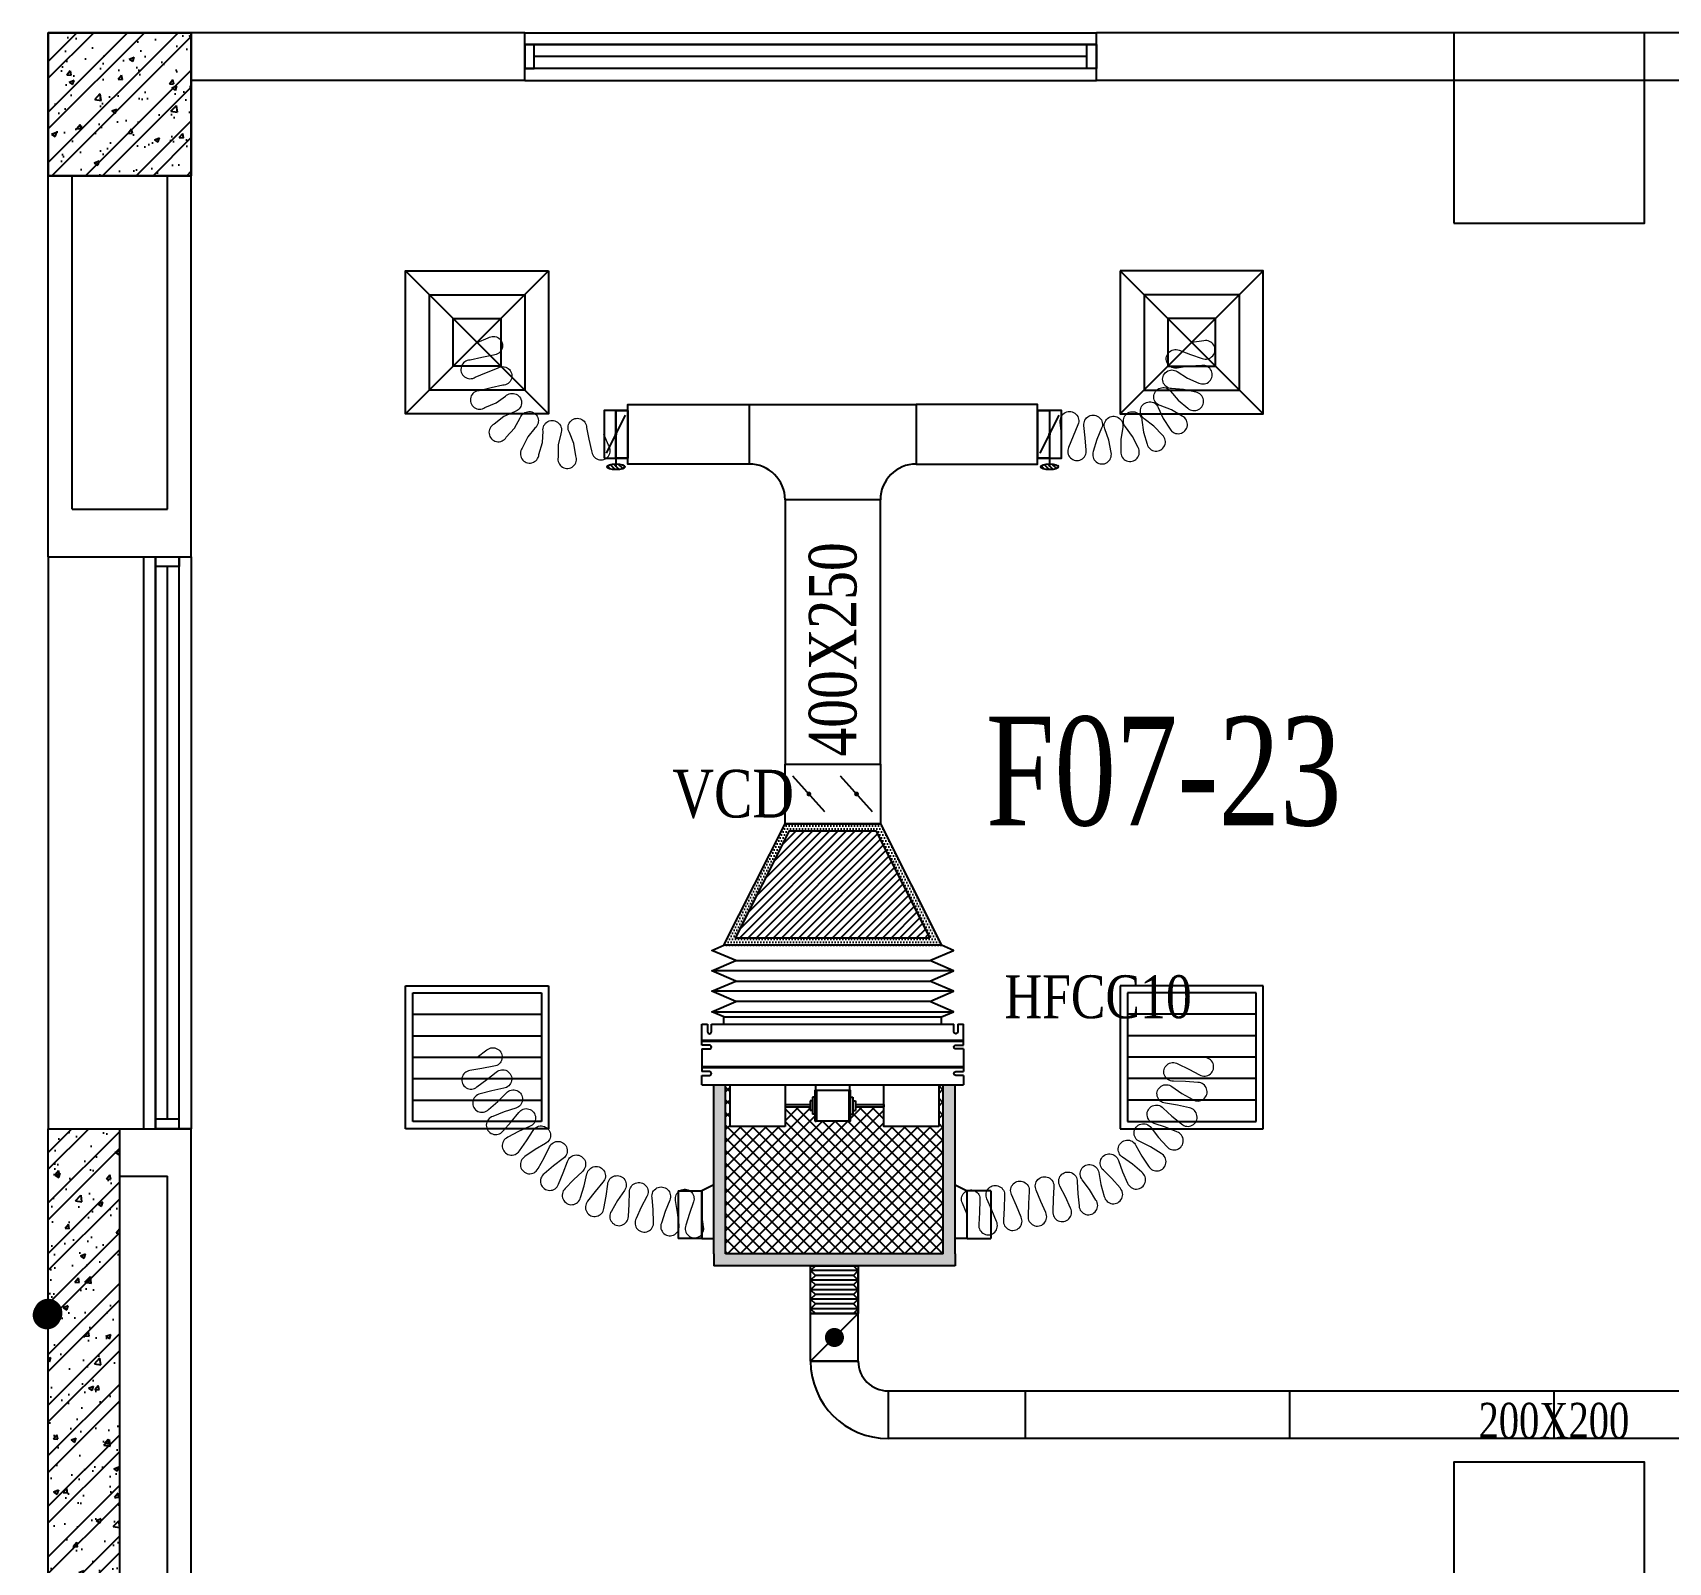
# Model space of a CAD drawing. Header units: metres. Extents: x 352651 to 1421851, y -87441 to -24441.
# Drawn here: x 902617 to 909482, y -40880 to -34460 of the extents above; entities that cross this region are included whole.
import ezdxf
from ezdxf.enums import TextEntityAlignment as Align

# ---------------------------------------------------------------- set-up
doc = ezdxf.new("R2010")
doc.units = ezdxf.units.M
doc.header["$LTSCALE"] = 300
doc.header["$MEASUREMENT"] = 0
for name, color, linetype in [('bat noi mem', 4, 'CONTINUOUS'), ('CUA', 8, 'CONTINUOUS'), ('CUAGIO', 2, 'CONTINUOUS'), ('DIM', 1, 'CONTINUOUS'), ('HATCH', 145, 'CONTINUOUS'), ('KT', 1, 'CONTINUOUS'), ('NOITHAT', 145, 'CONTINUOUS'), ('THAY', 9, 'CONTINUOUS'), ('thiet bi', 11, 'CONTINUOUS'), ('TUONG', 7, 'CONTINUOUS'), ('vach', 6, 'CONTINUOUS')]:
    doc.layers.add(name, color=color, linetype=linetype)
doc.layers.add('noi mem', color=5, linetype='BATTING', lineweight=0)
doc.styles.add('PHU', font='vntimeh.shx', dxfattribs={"width": 0.8})
doc.styles.add('ROMANS', font='romans.shx', dxfattribs={"width": 0.75, "bigfont": 'romancvn.shx'})
doc.linetypes.add('BATTING', pattern='A,0.0001,-0.1,[134,ltypeshp.shx,S=0.1,R=0,X=-0.1,Y=0],-0.2,[134,ltypeshp.shx,S=0.1,R=180,X=0.1,Y=0],-0.1', length=0.4001)

# ---------------------------------------------------------------- blocks, each defined once
blk = doc.blocks.new('cot1')
at = {"layer": 'vach'}
blk.add_lwpolyline([(-400, -400), (400, -400), (400, 400), (-400, 400)], close=True, dxfattribs=at)
blk = doc.blocks.new('SAD')
at = {"layer": 'CUAGIO', "color": 8}
for p, q in [((-300, -300), (300, 300)), ((300, -300), (-300, 300))]:
    blk.add_line(p, q, dxfattribs=at)
at = {"layer": 'CUAGIO'}
blk.add_lwpolyline([(300, -300), (300, 300), (-300, 300), (-300, -300)], close=True, dxfattribs=at)
at = {"layer": 'CUAGIO', "color": 8}
for points in [[(200, -200), (200, 200), (-200, 200), (-200, -200)], [(100, -100), (100, 100), (-100, 100), (-100, -100)]]:
    blk.add_lwpolyline(points, close=True, dxfattribs=at)
blk = doc.blocks.new('SAG')
at = {"layer": 'CUAGIO'}
for p, q in [((-300, 300), (-300, -300)), ((300, 300), (-300, 300)), ((300, -300), (300, 300)), ((-300, -300), (300, -300))]:
    blk.add_line(p, q, dxfattribs=at)
at = {"layer": 'CUAGIO', "color": 8}
for p, q in [((-270, 270), (-270, -270)), ((270, 270), (-270, 270)), ((-180, -270), (-180, 270)), ((-90, -270), (-90, 270)), ((0, -270), (0, 270)), ((90, -270), (90, 270)), ((180, -270), (180, 270)), ((270, -270), (270, 270)), ((-270, -270), (270, -270))]:
    blk.add_line(p, q, dxfattribs=at)
blk = doc.blocks.new('1-van gio D200')
at = {"layer": 'CUAGIO'}
h = blk.add_hatch(dxfattribs=at)
h.set_pattern_fill('ANSI31', color=256, scale=100, style=0)
edge = h.paths.add_edge_path()
edge.add_ellipse((486127, -58494), major_axis=(-38.1, 0), ratio=0.310482, start_angle=0, end_angle=360, ccw=False)
for p, q in [((486167, -58437.3), (486087.1, -58277.5)), ((486127, -58257.4), (486127, -58494))]:
    blk.add_line(p, q, dxfattribs=at)
at = {"layer": 'CUAGIO', "const_width": 3}
for points in [[(486127, -58457.4), (486177, -58457.4), (486177, -58257.4), (486077, -58257.4), (486077, -58457.4), (486127, -58457.4)], [(486167, -58437.3), (486087.1, -58277.5)], [(486127, -58257.4), (486127, -58494)]]:
    blk.add_lwpolyline(points, dxfattribs=at)
at = {"layer": 'CUAGIO'}
blk.add_lwpolyline([(486177, -58457.4), (486077, -58457.4), (486077, -58257.4), (486177, -58257.4)], close=True, dxfattribs=at)
at = {"layer": 'CUAGIO', "const_width": 5.35}
blk.add_lwpolyline([(486130.7, -58357.4, -1), (486123.3, -58357.4, -1)], format="xyb", close=True, dxfattribs=at)
at = {"layer": 'CUAGIO', "extrusion": (0, 0, -1)}
blk.add_ellipse((486127, -58494), major_axis=(-38.1, 0), ratio=0.310482, start_param=-1.570796, end_param=4.712389, dxfattribs=at)
blk = doc.blocks.new('bac noi mem')
at = {"layer": 'bat noi mem'}
for p, q in [((493886.7, -64673), (493866.7, -64693)), ((494066.7, -64693), (493866.7, -64693)), ((493866.7, -64693), (493886.7, -64713)), ((493886.7, -64713), (493866.7, -64733)), ((494066.7, -64733), (493866.7, -64733)), ((493866.7, -64733), (493886.7, -64753)), ((494046.7, -64673), (493886.7, -64673)), ((494046.7, -64713), (493886.7, -64713)), ((494046.7, -64673), (494066.7, -64693)), ((494066.7, -64693), (494046.7, -64713)), ((494046.7, -64713), (494066.7, -64733)), ((494066.7, -64733), (494046.7, -64753)), ((493886.7, -64753), (493866.7, -64773)), ((494066.7, -64773), (493866.7, -64773)), ((493866.7, -64773), (493886.7, -64793)), ((493886.7, -64793), (493866.7, -64813)), ((494046.7, -64753), (493886.7, -64753)), ((494046.7, -64793), (493886.7, -64793)), ((494046.7, -64753), (494066.7, -64773)), ((494066.7, -64773), (494046.7, -64793)), ((494046.7, -64793), (494066.7, -64813)), ((494066.7, -64813), (493866.7, -64813)), ((493866.7, -64813), (493886.7, -64833)), ((493886.7, -64833), (493866.7, -64853)), ((494066.7, -64853), (493866.7, -64853)), ((493866.7, -64853), (493886.7, -64873)), ((494046.7, -64833), (493886.7, -64833)), ((494046.7, -64873), (493886.7, -64873)), ((494066.7, -64813), (494046.7, -64833)), ((494046.7, -64833), (494066.7, -64853)), ((494066.7, -64853), (494046.7, -64873))]:
    blk.add_line(p, q, dxfattribs=at)

msp = doc.modelspace()

# ---------------------------------------------------------------- hatches: boundary and pattern name
at = {"layer": 'CUAGIO'}
h = msp.add_hatch(dxfattribs=at)
h.set_pattern_fill('DOTS', color=256, scale=200, style=0)
h.set_pattern_definition([(0, (85841.88, -151813.828), (6.25, 12.5), [0, -12.5])])
h.paths.add_polyline_path([(906383.2, -38259.9), (905566.6, -38259.9), (905793.4, -37809.9), (906156.5, -37809.9)], flags=16)
h.paths.add_polyline_path([(906431.9, -38289.9), (905517.9, -38289.9), (905774.9, -37779.9), (906174.9, -37779.9)])
h = msp.add_hatch(dxfattribs=at)
h.set_pattern_fill('ANSI31', color=256, scale=200, style=0)
h.set_pattern_definition([(45, (85841.88, -151813.828), (-17.6776695, 17.6776695), [])])
h.paths.add_polyline_path([(906278.5, -38052), (905982.1, -38052), (905982.1, -38259.9), (906383.2, -38259.9)])
h.paths.add_polyline_path([(906156.5, -37809.9), (905982.1, -37809.9), (905982.1, -38052), (906278.5, -38052)])
h.paths.add_polyline_path([(905982.1, -37809.9), (905793.4, -37809.9), (905671.4, -38052), (905982.1, -38052)])
h.paths.add_polyline_path([(905982.1, -38052), (905671.4, -38052), (905566.6, -38259.9), (905982.1, -38259.9)])
h = msp.add_hatch(dxfattribs=at)
h.set_pattern_fill('DOTS', color=2, scale=200, style=0)
h.set_pattern_definition([(0, (332869.913, 17957.082), (6.25, 12.5), [0, -12.5])])
h.paths.add_polyline_path([(906438.9, -39585.4), (905525.3, -39585.4), (905525.3, -38875.4), (905475.3, -38875.4), (905475.3, -39585.4), (905475.3, -39635.4), (906488.9, -39635.4), (906488.9, -39585.4), (906488.9, -38875.4), (906438.9, -38875.4)])
at = {"layer": 'CUAGIO', "ltscale": 1.5}
h = msp.add_hatch(dxfattribs=at)
h.set_pattern_fill('ANSI37', color=9, scale=300, style=0)
h.set_pattern_definition([(45, (443696.513, -525.78), (-26.5165043, 26.5165043), []), (135, (443696.513, -525.78), (-26.5165043, -26.5165043), [])])
h.paths.add_polyline_path([(906438.9, -39585.4), (906438.9, -38875.4), (906419.8, -38875.4), (906419.8, -39050.4), (906189.6, -39050.4), (906189.6, -38967.5), (906069.9, -38967.5), (906069.9, -38983.1), (906059.4, -38983.1), (906059.4, -38998.9), (906049.5, -38998.9), (906049.5, -39023.9, -1), (906043, -39026), (905906.8, -39026, -1), (905900.4, -39023.9), (905900.4, -38998.9), (905890.5, -38998.9), (905890.5, -38983.1), (905879.9, -38983.1), (905879.9, -38967.5), (905774.7, -38967.5), (905774.7, -39050.4), (905544.5, -39050.4), (905544.5, -38875.4), (905525.3, -38875.4), (905525.3, -39585.4)])
at = {"layer": 'HATCH', "linetype": 'Continuous'}
h = msp.add_hatch(dxfattribs=at)
h.set_pattern_fill('ANSI32,_O', color=256, scale=400)
h.set_pattern_definition([(45, (444749.62, -347750.56), (-106.066017, 106.066017), []), (45, (444820.33, -347750.56), (-106.066017, 106.066017), [])])
h.paths.add_polyline_path([(902982.1, -39059.6), (902682.1, -39059.6), (902682.1, -39812.4, -0.364811), (902707, -39841.9, -0.364811), (902682.1, -39871.5), (902682.1, -40859.6), (902982.1, -40859.6)])
h.paths.add_polyline_path([(902982.1, -40859.6), (902682.1, -40859.6), (902682.1, -42259.6), (902982.1, -42259.6)])
h = msp.add_hatch(dxfattribs=at)
h.set_pattern_fill('AR-CONC,_O', color=256, scale=30)
h.set_pattern_definition([(50, (444749.62, -347750.56), (215.178055, -18.82564), [22.5, -247.5]), (355, (444749.62, -347750.56), (-41.6254, 225.65764), [18, -198]), (100.4514, (444767.56, -347752.12), (173.552815, 206.83186), [19.12206, -210.34263]), (46.1842, (444749.62, -347690.56), (320.17231, -49.6557), [33.75, -371.25]), (96.6356, (444776.3, -347694.7), (280.39881, 292.23536), [28.68309, -315.5139]), (351.1842, (444749.62, -347690.56), (280.39858, 292.23558), [27, -297]), (21, (444779.62, -347705.56), (179.072116, -120.78567), [22.5, -247.5]), (326, (444779.62, -347705.56), (72.9946, 217.54501), [18, -198]), (71.4514, (444794.55, -347715.62), (252.06679, 96.75915), [19.12206, -210.34263]), (37.5, (444749.624, -347750.555), (3.647957, 99.868156), [0, -195.6, 0, -201, 0, -198.75]), (7.5, (444749.62, -347750.56), (78.920861, 118.323514), [0, -114.6, 0, -191.1, 0, -75.75]), (327.5, (444682.724, -347750.555), (160.146731, -6.766462), [0, -75, 0, -234, 0, -310.5]), (317.5, (444652.72, -347750.56), (174.95585, 30.031495), [0, -97.5, 0, -155.4, 0, -220.5])])
h.paths.add_polyline_path([(902982.1, -39059.6), (902682.1, -39059.6), (902682.1, -39812.4, -0.364811), (902707, -39841.9, -0.364811), (902682.1, -39871.5), (902682.1, -40859.6), (902982.1, -40859.6)])
h.paths.add_polyline_path([(902982.1, -40859.6), (902682.1, -40859.6), (902682.1, -42259.6), (902982.1, -42259.6)])
at = {"layer": 'NOITHAT', "linetype": 'Continuous'}
h = msp.add_hatch(dxfattribs=at)
h.set_pattern_fill('ANSI32,_O', color=256, scale=400)
h.set_pattern_definition([(45, (533084.75, -347750.56), (-106.066017, 106.066017), []), (45, (533155.46, -347750.56), (-106.066017, 106.066017), [])])
h.paths.add_polyline_path([(902982.1, -34859.6), (902982.1, -34459.6), (902682.1, -34459.6), (902682.1, -34859.6)])
h.paths.add_polyline_path([(903282.1, -34859.6), (903282.1, -34459.6), (902982.1, -34459.6), (902982.1, -34859.6)])
h.paths.add_polyline_path([(902982.1, -34859.6), (902982.1, -35059.6), (903282.1, -35059.6), (903282.1, -34859.6)])
h.paths.add_polyline_path([(902982.1, -35059.6), (902982.1, -34859.6), (902682.1, -34859.6), (902682.1, -35059.6)])
h = msp.add_hatch(dxfattribs=at)
h.set_pattern_fill('AR-CONC,_O', color=256, scale=30)
h.set_pattern_definition([(50, (533084.75, -347750.56), (215.178055, -18.82564), [22.5, -247.5]), (355, (533084.75, -347750.56), (-41.6254, 225.65764), [18, -198]), (100.4514, (533102.68, -347752.12), (173.552815, 206.83186), [19.12206, -210.34263]), (46.1842, (533084.75, -347690.56), (320.17231, -49.6557), [33.75, -371.25]), (96.6356, (533111.43, -347694.7), (280.39881, 292.23536), [28.68309, -315.5139]), (351.1842, (533084.75, -347690.56), (280.39858, 292.23558), [27, -297]), (21, (533114.75, -347705.56), (179.072116, -120.78567), [22.5, -247.5]), (326, (533114.75, -347705.56), (72.9946, 217.54501), [18, -198]), (71.4514, (533129.68, -347715.62), (252.06679, 96.75915), [19.12206, -210.34263]), (37.5, (533084.75, -347750.555), (3.647957, 99.868156), [0, -195.6, 0, -201, 0, -198.75]), (7.5, (533084.75, -347750.56), (78.920861, 118.323514), [0, -114.6, 0, -191.1, 0, -75.75]), (327.5, (533017.85, -347750.555), (160.146731, -6.766462), [0, -75, 0, -234, 0, -310.5]), (317.5, (532987.85, -347750.56), (174.95585, 30.031495), [0, -97.5, 0, -155.4, 0, -220.5])])
h.paths.add_polyline_path([(902982.1, -34859.6), (902982.1, -34459.6), (902682.1, -34459.6), (902682.1, -34859.6)])
h.paths.add_polyline_path([(903282.1, -34859.6), (903282.1, -34459.6), (902982.1, -34459.6), (902982.1, -34859.6)])
h.paths.add_polyline_path([(902982.1, -34859.6), (902982.1, -35059.6), (903282.1, -35059.6), (903282.1, -34859.6)])
h.paths.add_polyline_path([(902982.1, -35059.6), (902982.1, -34859.6), (902682.1, -34859.6), (902682.1, -35059.6)])

# ---------------------------------------------------------------- linework, layer by layer
at = {"layer": 'bat noi mem'}
for p, q in [((906431.9, -38289.9), (905517.9, -38289.9)), ((905567.9, -38354.2), (906381.9, -38354.2)), ((906481.9, -38397.1), (905467.9, -38397.1)), ((905567.9, -38439.9), (906381.9, -38439.9)), ((906481.9, -38482.8), (905467.9, -38482.8)), ((905467.9, -38568.5), (906481.9, -38568.5)), ((906381.9, -38525.6), (905567.9, -38525.6))]:
    msp.add_line(p, q, dxfattribs=at)
for points in [[(905517.9, -38589.9), (905467.9, -38568.5), (905567.9, -38525.6), (905467.9, -38482.8), (905567.9, -38439.9), (905467.9, -38397.1), (905567.9, -38354.2), (905467.9, -38311.3), (905517.9, -38289.9)], [(906431.9, -38589.9), (906481.9, -38568.5), (906381.9, -38525.6), (906481.9, -38482.8), (906381.9, -38439.9), (906481.9, -38397.1), (906381.9, -38354.2), (906481.9, -38311.3), (906431.9, -38289.9)]]:
    msp.add_lwpolyline(points, dxfattribs=at)
at = {"layer": 'CUA', "linetype": 'Continuous'}
for p, q in [((904682.1, -34509.6), (907082.1, -34509.6)), ((907082.1, -34509.6), (904682.1, -34509.6)), ((907042.1, -34559.6), (904722.1, -34559.6)), ((907082.1, -34609.6), (904682.1, -34609.6)), ((903132.1, -36659.6), (903132.1, -39059.6)), ((903132.1, -39059.6), (903132.1, -36659.6)), ((903232.1, -39059.6), (903232.1, -36659.6)), ((903182.1, -39019.6), (903182.1, -36699.6))]:
    msp.add_line(p, q, dxfattribs=at)
for points in [[(904682.1, -34609.6), (904722.1, -34609.6), (904722.1, -34509.6), (904682.1, -34509.6)], [(907082.1, -34609.6), (907042.1, -34609.6), (907042.1, -34509.6), (907082.1, -34509.6)], [(903232.1, -36659.6), (903232.1, -36699.6), (903132.1, -36699.6), (903132.1, -36659.6)], [(903232.1, -39059.6), (903232.1, -39019.6), (903132.1, -39019.6), (903132.1, -39059.6)]]:
    msp.add_lwpolyline(points, close=True, dxfattribs=at)
at = {"layer": 'CUAGIO', "ltscale": 1.5}
msp.add_line((905624.9, -36019.9), (906324.9, -36019.9), dxfattribs=at)
at = {"layer": 'CUAGIO', "color": 2}
for p, q in [((905774.9, -36419.9), (905774.9, -37529.9)), ((906174.9, -37529.9), (906174.9, -36419.9)), ((905475.3, -39585.4), (905475.3, -39635.4)), ((906438.9, -39585.4), (905525.3, -39585.4)), ((906488.9, -39585.4), (906488.9, -39635.4))]:
    msp.add_line(p, q, dxfattribs=at)
at = {"layer": 'CUAGIO'}
for p, q in [((906174.9, -36419.9), (905774.9, -36419.9)), ((905941.9, -37729.2), (905808, -37580.6)), ((906141.9, -37729.2), (906008, -37580.6)), ((905475.3, -39585.4), (905475.3, -38875.4)), ((905525.3, -38875.4), (905525.3, -38875.4)), ((905525.3, -39585.4), (905525.3, -38875.4)), ((906438.9, -38875.4), (906438.9, -38875.4)), ((906438.9, -39585.4), (906438.9, -38875.4)), ((906488.9, -39585.4), (906488.9, -38875.4)), ((905325.6, -39320.1), (905325.6, -39520.1)), ((905425.3, -39320.1), (905425.3, -39520.1)), ((905425.3, -39520.1), (905425.3, -39320.1)), ((906538.9, -39520.1), (906538.9, -39320.1)), ((906538.9, -39520.1), (906538.9, -39320.1)), ((906638.6, -39320.1), (906638.6, -39520.1)), ((905425.3, -39520.1), (905325.6, -39520.1)), ((906538.9, -39520.1), (906638.6, -39520.1)), ((906488.9, -39635.4), (905475.3, -39635.4)), ((905882.1, -40035.3), (905882.1, -39635.4)), ((906082.1, -40040.8), (906082.1, -39652.3)), ((905882.1, -39835.4), (906082.1, -39835.4)), ((906082.1, -39835.4), (905882.1, -40035.3)), ((906082.1, -40035.3), (905882.1, -40035.3)), ((905882.1, -40035.3), (906082.1, -40035.3)), ((906082.1, -40035.3), (905882.1, -40035.3)), ((906207.1, -40160.3), (906207.1, -40360.3)), ((906207.1, -40160.3), (916772.2, -40160.3)), ((906782.1, -40160.3), (906782.1, -40360.3)), ((907892.1, -40160.3), (907892.1, -40360.3)), ((909002.1, -40160.3), (909002.1, -40360.3)), ((911012.1, -40360.3), (906207.1, -40360.3))]:
    msp.add_line(p, q, dxfattribs=at)
for points in [[(905624.9, -36269.9), (905114.9, -36269.9), (905114.9, -36019.9), (905624.9, -36019.9)], [(906324.9, -36269.9), (906834.9, -36269.9), (906834.9, -36019.9), (906324.9, -36019.9)], [(905064.9, -36044.9), (905114.9, -36044.9), (905114.9, -36244.9), (905064.9, -36244.9)], [(906834.9, -36044.9), (906884.9, -36044.9), (906884.9, -36244.9), (906834.9, -36244.9)], [(905774.9, -37529.9), (906174.9, -37529.9), (906174.9, -37779.9), (905774.9, -37779.9)], [(906431.9, -38289.9), (905517.9, -38289.9), (905774.9, -37779.9), (906174.9, -37779.9)], [(906383.2, -38259.9), (905566.6, -38259.9), (905793.4, -37809.9), (906156.5, -37809.9)], [(905882.1, -39635.4), (906082.1, -39635.4), (906082.1, -39835.4), (905882.1, -39835.4)]]:
    msp.add_lwpolyline(points, close=True, dxfattribs=at)
for points, const_width in [([(905869.9, -37654.9, 1), (905879.9, -37654.9, 1)], 10), ([(906069.9, -37654.9, 1), (906079.9, -37654.9, 1)], 10), ([(906002.1, -39936, -1), (905962.1, -39936, -1)], 40)]:
    msp.add_lwpolyline(points, format="xyb", close=True, dxfattribs=dict(at, const_width=const_width))
for points in [[(905325.6, -39320.1), (905425.3, -39320.1)], [(905475.3, -39294.9), (905425.3, -39320.1)], [(906488.9, -39294.9), (906538.9, -39320.1)], [(906638.6, -39320.1), (906538.9, -39320.1)], [(905425.3, -39520.1), (905475.3, -39520.1)], [(905425.3, -39520.1), (905475.3, -39520.1)], [(906538.9, -39520.1), (906488.9, -39520.1)], [(906538.9, -39520.1), (906488.9, -39520.1)]]:
    msp.add_lwpolyline(points, dxfattribs=at)
for centre, radius, start, end in [((905624.9, -36419.9), 150, 0, 90), ((906324.9, -36419.9), 150, 90, 180), ((906207.1, -40035.3), 325, 180, 270), ((906207.1, -40035.3), 125, 180, 270)]:
    msp.add_arc(centre, radius, start, end, dxfattribs=at)
at = {"layer": 'DIM'}
msp.add_lwpolyline([(902682.1, -34459.6), (903282.1, -34459.6), (903282.1, -35059.6), (902682.1, -35059.6)], close=True, dxfattribs=at)
at = {"layer": 'HATCH', "linetype": 'Continuous', "const_width": 60}
for points in [[(902647, -39841.9, 1), (902707, -39841.9, 1)], [(902651.6, -39833.5, 1), (902711.6, -39833.5, 1)]]:
    msp.add_lwpolyline(points, format="xyb", close=True, dxfattribs=at)
at = {"layer": 'noi mem', "linetype": 'ByBlock', "ltscale": 1.5}
for points in [[(904482.1, -35759.6), (904528.6, -35740.7, -1.333333), (904550.8, -35812.3), (904501.7, -35823), (904452.7, -35833.7, 1.333333), (904474.8, -35905.3), (904521.3, -35886.4), (904567.8, -35867.6, -1.333333), (904590, -35939.2), (904541, -35949.9), (904491.4, -35962, 1.333333), (904515.3, -36033), (904562.1, -36012.8), (904601.7, -35985.1, -1.333333), (904638.9, -36050.3), (904594.9, -36070.3), (904553.8, -36102.3, 1.333333), (904604.8, -36157.4), (904639.9, -36119), (904663.3, -36076.7, -1.333333), (904725.3, -36118.9), (904694.7, -36156.2), (904671.9, -36203, 1.333333), (904741.8, -36230.1), (904756.5, -36180.1), (904758.9, -36131.9, -1.333333), (904833.2, -36142.5), (904822, -36189.5), (904822.1, -36241.6, 1.333333), (904896.8, -36235.2), (904888, -36183.9), (904870.1, -36138, -1.333333), (904942.1, -36116.9), (904951.7, -36165.3), (904963, -36214.2, 1.333333), (905034.4, -36191.2), (905014.9, -36144.9)], [(906934.9, -36144.9), (906930.2, -36093.6, -1.333333), (907004.3, -36104.8), (906984.6, -36152.4), (906964.9, -36200, 1.333333), (907039.1, -36211.2), (907034.3, -36159.9), (907029.5, -36108.7, -1.333333), (907103.6, -36119.8), (907084, -36167.4), (907068.7, -36217.5, 1.333333), (907143.5, -36221.8), (907134.1, -36170.3), (907117.5, -36122.5, -1.333333), (907192.2, -36115.9), (907184.1, -36165.9), (907183.8, -36218.3, 1.333333), (907256.8, -36200.9), (907233, -36154.3), (907203.3, -36113.2, -1.333333), (907273, -36085.5), (907279.6, -36135.7), (907294.4, -36186, 1.333333), (907359.3, -36148.4), (907323, -36110.5), (907282.8, -36079.8, -1.333333), (907341.6, -36033.2), (907362.4, -36079.3), (907391, -36123.3, 1.333333), (907442.4, -36068.6), (907396.8, -36042.8), (907349.4, -36024.9, -1.333333), (907392.4, -35963.4), (907425.5, -36001.6), (907465.5, -36035.5, 1.333333), (907499.1, -35968.4), (907448, -35956.7), (907397.5, -35953.1, -1.333333), (907420.9, -35881.9), (907463.7, -35909), (907511.7, -35930, 1.333333), (907524.6, -35856.1), (907472.3, -35859.6), (907421.3, -35867, -1.333333), (907428.7, -35792.3), (907477.2, -35809.6), (907525.8, -35826.8, 1.333333), (907533.1, -35752.2), (907482.1, -35759.6)], [(904482.1, -38759.6), (904523.3, -38728.8, -1.333333), (904553.1, -38797.7), (904502.5, -38806.7), (904451.9, -38815.7, 1.333333), (904481.7, -38884.5), (904522.9, -38853.7), (904562.8, -38821.9, -1.333333), (904594.7, -38889.8), (904544.7, -38900.2), (904494.8, -38913.6, 1.333333), (904530.3, -38979.7), (904569.1, -38945.4), (904605.2, -38909.3, -1.333333), (904644.4, -38973.3), (904595.8, -38989.1), (904547.7, -39008, 1.333333), (904590.3, -39069.7), (904625, -39031.3), (904657, -38991.6, -1.333333), (904702.9, -39050.8), (904656.4, -39071.9), (904610.6, -39095.9, 1.333333), (904659.8, -39152.6), (904690, -39110.7), (904717.5, -39067.6, -1.333333), (904769.6, -39121.5), (904725.7, -39147.5), (904682.9, -39176.4, 1.333333), (904737.9, -39227.4), (904763.4, -39182.3), (904785.9, -39136.5, -1.333333), (904843.7, -39184.3), (904803, -39215), (904763.5, -39248.5, 1.333333), (904823.9, -39293.1), (904844.2, -39245.5), (904861.6, -39197.5, -1.333333), (904924.3, -39238.7), (904887.1, -39273.7), (904851.6, -39311.3, 1.333333), (904916.5, -39348.9), (904931.5, -39299.4), (904943.5, -39249.8, -1.333333), (905010.3, -39283.8), (904977.2, -39322.7), (904946.1, -39364, 1.333333), (905014.7, -39394.3), (905024.2, -39343.4), (905030.6, -39292.8, -1.333333), (905100.8, -39319.2), (905072.2, -39361.5), (905045.8, -39406, 1.333333), (905117.3, -39428.5), (905121.1, -39376.9), (905121.9, -39325.9, -1.333333), (905194.6, -39344.5), (905170.8, -39389.6), (905149.5, -39436.7, 1.333333), (905223, -39451.3), (905221.2, -39399.6), (905216.4, -39348.8, -1.333333), (905290.6, -39359.2), (905272, -39406.8), (905255.6, -39455.6, 1.333333), (905330.3, -39462.5), (905323.1, -39411.4), (905315.5, -39360.6, -1.333333), (905390.2, -39367), (905374.2, -39415.8), (905358.2, -39464.6, 1.333333), (905432.9, -39470.9), (905425.3, -39420.1)], [(906538.9, -39420.1), (906519.1, -39372.9, -1.333333), (906592.9, -39359.7), (906590.6, -39410.9), (906588.3, -39462.1, 1.333333), (906662.2, -39448.9), (906642.3, -39401.7), (906622.5, -39354.4, -1.333333), (906696.3, -39341.2), (906694, -39392.4), (906691.7, -39443.6, 1.333333), (906765.6, -39430.4), (906745.7, -39383.2), (906725.9, -39336, -1.333333), (906799.7, -39322.8), (906797.4, -39374), (906795.1, -39425.2, 1.333333), (906869, -39412), (906849.1, -39364.7), (906829.3, -39317.5, -1.333333), (906903.1, -39304.3), (906900.8, -39355.5), (906899.1, -39407, 1.333333), (906972.8, -39393), (906952.4, -39345.7), (906928.9, -39300.7, -1.333333), (907001.5, -39281.7), (907003.2, -39332.4), (907009.2, -39383.8, 1.333333), (907080, -39359.2), (907052.8, -39315.1), (907022.6, -39274.3, -1.333333), (907091.3, -39244.2), (907100.8, -39294.1), (907114.8, -39343.9, 1.333333), (907180.9, -39308.5), (907147.1, -39269.3), (907110.9, -39233.7, -1.333333), (907174.1, -39193.2), (907191.3, -39240.9), (907212.8, -39288, 1.333333), (907272.6, -39242.7), (907233.2, -39209.2), (907191.9, -39179.7, -1.333333), (907247.9, -39129.9), (907272.4, -39174.4), (907301, -39217.5, 1.333333), (907353, -39163.4), (907308.8, -39136.5), (907263.4, -39113.8, -1.333333), (907311, -39055.9), (907342.1, -39096), (907377.1, -39134.1, 1.333333), (907420, -39072.6), (907372.1, -39052.9), (907323.8, -39037.5, -1.333333), (907361.8, -38972.9), (907398.7, -39007.6), (907439.2, -39039.8, 1.333333), (907472, -38972.4), (907421.7, -38960.4), (907371.5, -38952.8, -1.333333), (907398.9, -38883), (907440.9, -38911.6), (907485.9, -38937.1, 1.333333), (907507.8, -38865.3), (907456.2, -38861.3), (907405, -38859.9, -1.333333), (907423.5, -38787.2), (907469.2, -38810.5), (907514.9, -38833.7, 1.333333), (907533.4, -38761), (907482.1, -38759.6)]]:
    msp.add_lwpolyline(points, format="xyb", dxfattribs=at)
at = {"layer": 'THAY', "linetype": 'Continuous'}
for p, q in [((904682.1, -34459.6), (907082.1, -34459.6)), ((904682.1, -34659.6), (907082.1, -34659.6)), ((902682.1, -36659.6), (902682.1, -39059.6)), ((903082.1, -36659.6), (903082.1, -39059.6))]:
    msp.add_line(p, q, dxfattribs=at)
msp.add_lwpolyline([(903282.1, -36659.6), (903282.1, -39059.6), (903132.1, -39059.6), (903132.1, -36659.6)], close=True, dxfattribs=at)
at = {"layer": 'thiet bi'}
for p, q in [((905425.9, -38708.9), (905425.9, -38621.4)), ((905425.9, -38621.4), (905449.9, -38621.4)), ((905465.9, -38621.4), (906483.9, -38621.4)), ((905517.9, -38621.4), (905517.9, -38589.9)), ((905517.9, -38589.9), (906431.9, -38589.9)), ((906431.9, -38621.4), (906431.9, -38589.9)), ((906499.9, -38621.4), (906523.9, -38621.4)), ((906523.9, -38708.9), (906523.9, -38621.4)), ((905425.9, -38687.4), (906523.9, -38687.4)), ((905425.9, -38692.4), (906523.9, -38692.4)), ((905425.9, -38798.4), (906523.9, -38798.4)), ((905425.9, -38803.4), (906523.9, -38803.4)), ((905425.9, -38875.4), (905425.9, -38835.9)), ((906523.9, -38835.9), (906523.9, -38875.4)), ((905425.9, -38875.4), (906523.9, -38875.4)), ((905903.6, -38897.5), (905903.6, -38875.4)), ((905906.8, -38899.9), (905906.8, -39026)), ((906043, -38899.9), (906043, -39026)), ((906046.3, -38897.5), (906046.3, -38875.4)), ((905774.7, -38958.4), (905879.9, -38958.4)), ((905774.7, -38967.5), (905879.9, -38967.5)), ((905879.9, -38942.7), (905879.9, -38983.1)), ((905890.5, -38942.7), (905879.9, -38942.7)), ((905890.5, -38983.1), (905879.9, -38983.1)), ((905890.5, -38926.9), (905890.5, -38998.9)), ((905900.4, -38926.9), (905890.5, -38926.9)), ((906049.5, -38926.9), (906059.4, -38926.9)), ((906059.4, -38926.9), (906059.4, -38998.9)), ((906059.4, -38942.7), (906069.9, -38942.7)), ((906059.4, -38983.1), (906069.9, -38983.1)), ((906069.9, -38942.7), (906069.9, -38983.1)), ((906069.9, -38958.4), (906189.6, -38958.4)), ((906069.9, -38967.5), (906189.6, -38967.5)), ((906189.6, -38958.4), (906189.6, -38967.5)), ((905900.4, -38998.9), (905890.5, -38998.9)), ((906049.5, -38998.9), (906059.4, -38998.9))]:
    msp.add_line(p, q, dxfattribs=at)
for points in [[(905449.9, -38621.4), (905449.9, -38653.4, 1), (905465.9, -38653.4), (905465.9, -38621.4)], [(906499.9, -38621.4), (906499.9, -38653.4, -1), (906483.9, -38653.4), (906483.9, -38621.4)], [(905425.9, -38724.9), (905457.9, -38724.9, 1), (905457.9, -38708.9), (905425.9, -38708.9)], [(906523.9, -38724.9), (906491.9, -38724.9, -1), (906491.9, -38708.9), (906523.9, -38708.9)], [(905425.9, -38835.9), (905457.9, -38835.9, 1), (905457.9, -38819.9), (905425.9, -38819.9)], [(906523.9, -38835.9), (906491.9, -38835.9, -1), (906491.9, -38819.9), (906523.9, -38819.9)]]:
    msp.add_lwpolyline(points, format="xyb", dxfattribs=at)
for points in [[(905425.9, -38724.9), (905425.9, -38819.9)], [(906523.9, -38724.9), (906523.9, -38819.9)]]:
    msp.add_lwpolyline(points, dxfattribs=at)
for points in [[(905774.7, -39050.4), (905544.5, -39050.4), (905544.5, -38875.4), (905774.7, -38875.4)], [(905900.4, -39026), (906049.5, -39026), (906049.5, -38899.9), (905900.4, -38899.9)], [(906419.8, -39050.4), (906189.6, -39050.4), (906189.6, -38875.4), (906419.8, -38875.4)]]:
    msp.add_lwpolyline(points, close=True, dxfattribs=at)
for centre, start, end in [((905903.6, -38900.9), 18.04953, 161.95047), ((906046.3, -38900.9), 18.04953, 161.95047), ((905903.6, -39024.9), 198.04953, 341.95047), ((906046.3, -39024.9), 198.04953, 341.95047)]:
    msp.add_arc(centre, 3.41, start, end, dxfattribs=at)
at = {"layer": 'TUONG'}
for p, q in [((904682.1, -34459.6), (903282.1, -34459.6)), ((904682.1, -34659.6), (904682.1, -34459.6)), ((907082.1, -34659.6), (907082.1, -34459.6)), ((910882.1, -34459.6), (907082.1, -34459.6)), ((914582.1, -34459.6), (907132.1, -34459.6)), ((904682.1, -34659.6), (903282.1, -34659.6)), ((910882.1, -34659.6), (907082.1, -34659.6)), ((913982.1, -34659.6), (907132.1, -34659.6)), ((902682.1, -36659.6), (902682.1, -35059.6)), ((902782.1, -36459.6), (902782.1, -35059.6)), ((903182.1, -36459.6), (903182.1, -35059.6)), ((903282.1, -36659.6), (903282.1, -35059.6)), ((902782.1, -36459.6), (903182.1, -36459.6)), ((902682.1, -36659.6), (903282.1, -36659.6)), ((902682.1, -42259.6), (902682.1, -39059.6)), ((902682.1, -39059.6), (903282.1, -39059.6)), ((902982.1, -42259.6), (902982.1, -39059.6)), ((903282.1, -42259.6), (903282.1, -39059.6)), ((902982.1, -39259.6), (903182.1, -39259.6)), ((903182.1, -42059.6), (903182.1, -39259.6))]:
    msp.add_line(p, q, dxfattribs=at)
at = {"layer": 'vach'}
msp.add_lwpolyline([(902682.1, -35059.6), (903282.1, -35059.6), (903282.1, -34459.6), (902682.1, -34459.6)], close=True, dxfattribs=at)
msp.add_lwpolyline([(902682.1, -35059.6), (903282.1, -35059.6), (903282.1, -34459.6), (902682.1, -34459.6)], close=True, dxfattribs=at)

# ---------------------------------------------------------------- block references
at = {"layer": 'CUAGIO', "xscale": -1}
for name, p, rotation in [('SAD', (904482.1, -35759.6), 180), ('SAG', (904482.1, -38759.6), 270)]:
    msp.add_blockref(name, p, dxfattribs=dict(at, rotation=rotation))
at = {"layer": 'CUAGIO'}
for name, p, rotation in [('SAD', (907482.1, -35759.6), 180), ('SAG', (907482.1, -38759.6), 90)]:
    msp.add_blockref(name, p, dxfattribs=dict(at, rotation=rotation))
at = {"layer": 'CUAGIO', "xscale": -1}
for p in [(1391192, 22212.5), (1393012, 22212.5)]:
    msp.add_blockref('1-van gio D200', p, dxfattribs=at)
at = {"layer": 'CUAGIO'}
msp.add_blockref('bac noi mem', (412015.5, 25037.6), dxfattribs=at)
at = {"layer": 'vach'}
for p in [(908982.1, -34859.6), (908982.1, -40859.6)]:
    msp.add_blockref('cot1', p, dxfattribs=at)

# ---------------------------------------------------------------- texts
at = {"layer": 'CUAGIO', "color": 2, "style": 'PHU', "width": 0.75}
msp.add_text('200x200', height=150, dxfattribs=at).set_placement((909002.1, -40360.3), align=Align.CENTER)
at = {"layer": 'CUAGIO', "color": 2, "insert": (905874.7, -37497.8), "char_height": 200, "width": 888.608, "attachment_point": 1, "rotation": 90, "style": 'PHU'}
msp.add_mtext('400x250', dxfattribs=at)
at = {"layer": 'CUAGIO', "color": 2, "attachment_point": 1, "style": 'PHU'}
for s, insert, char_height, width in [('VCD', (905302.2, -37553.3), 200, 439.881), ('hfcc10', (906696.5, -38415.8), 180, 528.56)]:
    msp.add_mtext(s, dxfattribs=dict(at, insert=insert, char_height=char_height, width=width))
at = {"layer": 'KT', "ltscale": 1.5, "insert": (906618.1, -37330.3), "char_height": 456.096, "width": 2517.297, "attachment_point": 1, "style": 'ROMANS'}
msp.add_mtext('{\\fTimes New Roman|b0|i0|c0|p18;F07-23}', dxfattribs=at)

doc.saveas('drawing.dxf')
